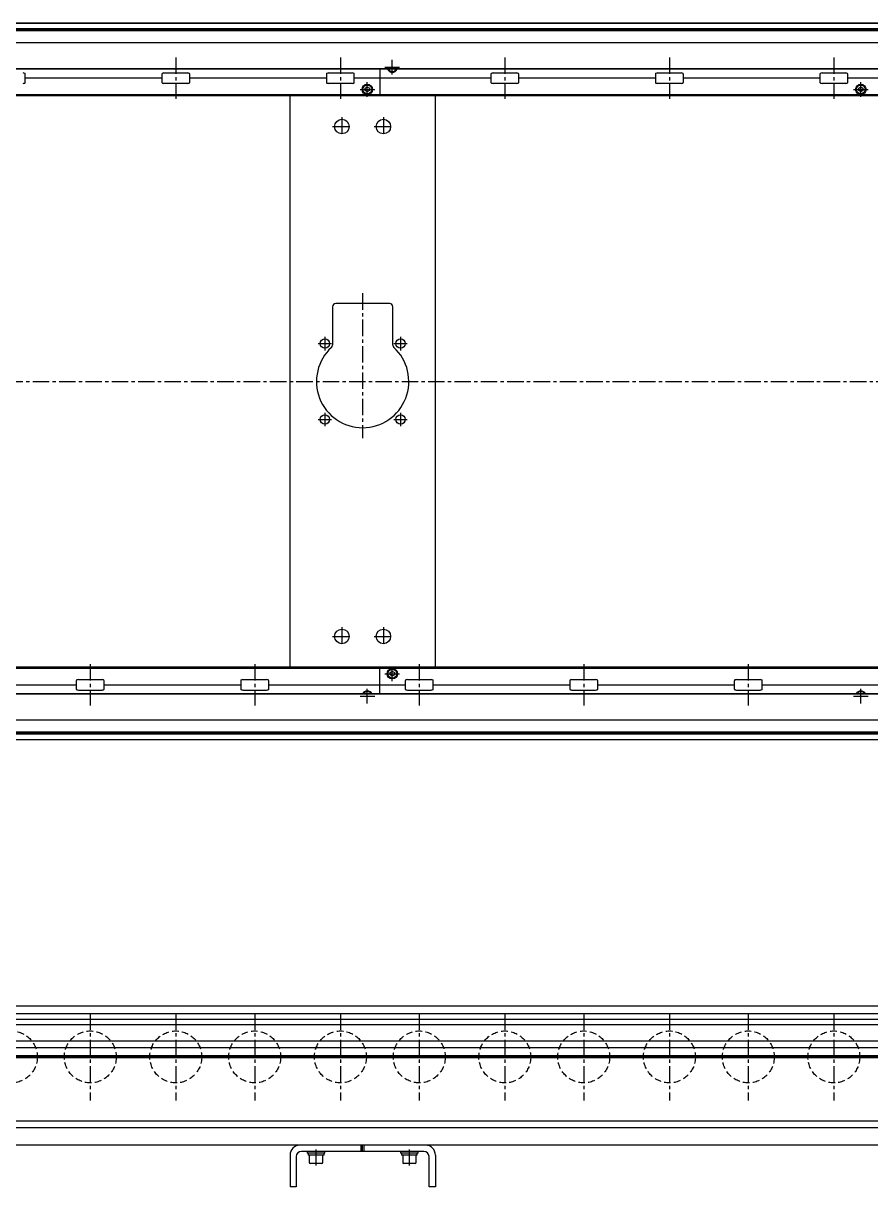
# Model space of a CAD drawing. Extents: x -10 to 4967, y -8 to 1201.
# Drawn here: x 2484 to 3301, y 28 to 1148 of the extents above; entities that cross this region are included whole.
import ezdxf

# ---------------------------------------------------------------- set-up
doc = ezdxf.new("R2010")
doc.units = 0
doc.header["$LTSCALE"] = 0.5
doc.linetypes.add('CENTER', pattern=[50.8, 31.75, -6.35, 6.35, -6.35])
doc.linetypes.add('DASHED', pattern=[19.05, 12.7, -6.35])
for name, color, linetype in [('MSM_CENTER', 1, 'CENTER'), ('MSM_CONTINUOUS', 7, 'CONTINUOUS'), ('MSM_DASHED', 4, 'DASHED')]:
    doc.layers.add(name, color=color, linetype=linetype)

msp = doc.modelspace()

# ---------------------------------------------------------------- linework, layer by layer
at = {"layer": 'MSM_CENTER'}
for p, q in [((2631.2, 1115.5), (2631.2, 1075.5)), ((2789.8, 1115.5), (2789.8, 1075.5)), ((2839.8, 1099.2), (2839.8, 1113.2)), ((2948.2, 1115.5), (2948.2, 1075.5)), ((3106.8, 1115.5), (3106.8, 1075.5)), ((3265.2, 1115.5), (3265.2, 1075.5)), ((2832.7, 1106.2), (2846.8, 1106.2)), ((2815.7, 1077.7), (2815.7, 1091.8)), ((3291.2, 1077.7), (3291.2, 1091.8)), ((2808.7, 1084.7), (2822.8, 1084.7)), ((3284.2, 1084.7), (3298.2, 1084.7)), ((2791.2, 1057.9), (2791.2, 1039.9)), ((2831.2, 1057.9), (2831.2, 1039.9)), ((2782.2, 1048.9), (2800.3, 1048.9)), ((2822.2, 1048.9), (2840.3, 1048.9)), ((2811.2, 888.4), (2811.2, 748.9)), ((2774.8, 846.4), (2774.8, 833.4)), ((2847.7, 846.4), (2847.7, 833.4)), ((2768.2, 839.9), (2781.2, 839.9)), ((2841.2, 839.9), (2854.2, 839.9)), ((359.7, 803.4), (4109.9, 803.4)), ((2774.8, 773.4), (2774.8, 760.4)), ((2847.7, 773.4), (2847.7, 760.4)), ((2768.2, 766.9), (2781.2, 766.9)), ((2841.2, 766.9), (2854.2, 766.9)), ((2791.2, 566.9), (2791.2, 548.9)), ((2831.2, 566.9), (2831.2, 548.9)), ((2782.2, 557.9), (2800.3, 557.9)), ((2822.2, 557.9), (2840.3, 557.9)), ((2548.8, 531.3), (2548.8, 491.3)), ((2707.2, 531.3), (2707.2, 491.3)), ((2839.8, 515), (2839.8, 529)), ((2865.8, 531.3), (2865.8, 491.3)), ((3024.2, 531.3), (3024.2, 491.3)), ((3182.8, 531.3), (3182.8, 491.3)), ((2832.7, 522), (2846.8, 522)), ((2815.7, 493.5), (2815.7, 507.5)), ((3291.2, 493.5), (3291.2, 507.5)), ((2808.7, 500.5), (2822.8, 500.5)), ((3284.2, 500.5), (3298.2, 500.5)), ((2548.8, 195), (2548.8, 111)), ((2631.2, 195), (2631.2, 111)), ((2707.2, 195), (2707.2, 111)), ((2789.8, 195), (2789.8, 111)), ((2865.8, 195), (2865.8, 111)), ((2948.2, 195), (2948.2, 111)), ((3024.2, 195), (3024.2, 111)), ((3106.8, 195), (3106.8, 111)), ((3182.8, 195), (3182.8, 111)), ((3265.2, 195), (3265.2, 111)), ((367.2, 153), (4100.3, 153)), ((2766.3, 48.4), (2766.3, 64)), ((2856.3, 48.4), (2856.3, 64))]:
    msp.add_line(p, q, dxfattribs=at)
at = {"layer": 'MSM_CONTINUOUS'}
for p, q in [((4099.9, 1148.4), (370.6, 1148.4)), ((4098.2, 1148.3), (372.2, 1148.3)), ((4073.6, 1142.9), (396.9, 1142.9)), ((4073.6, 1141.2), (396.9, 1141.2)), ((4073.5, 1142), (397, 1142)), ((4098.2, 1129.5), (372.2, 1129.5)), ((4098.2, 1104.1), (372.2, 1104.1)), ((4098.2, 1104.5), (422.2, 1104.5)), ((2486.2, 1091.5), (2486.2, 1099.5)), ((2617.8, 1099.5), (2617.8, 1091.5)), ((2642.7, 1100.5), (2619.8, 1100.5)), ((2644.7, 1091.5), (2644.7, 1099.5)), ((2776.3, 1099.5), (2776.3, 1091.5)), ((2801.2, 1100.5), (2778.3, 1100.5)), ((2803.2, 1091.5), (2803.2, 1099.5)), ((2827.8, 1104.1), (2827.8, 1079.4)), ((2839.8, 1103.9), (2839.4, 1104.1)), ((2840.1, 1104.1), (2839.8, 1103.9)), ((2934.8, 1099.5), (2934.8, 1091.5)), ((2959.7, 1100.5), (2936.8, 1100.5)), ((2961.7, 1091.5), (2961.7, 1099.5)), ((3093.3, 1099.5), (3093.3, 1091.5)), ((3118.2, 1100.5), (3095.3, 1100.5)), ((3120.2, 1091.5), (3120.2, 1099.5)), ((3251.8, 1099.5), (3251.8, 1091.5)), ((3276.7, 1100.5), (3253.8, 1100.5)), ((3278.7, 1091.5), (3278.7, 1099.5)), ((2617.8, 1095.5), (2486.2, 1095.5)), ((2642.7, 1090.5), (2619.8, 1090.5)), ((2776.3, 1095.5), (2644.7, 1095.5)), ((2801.2, 1090.5), (2778.3, 1090.5)), ((2934.8, 1095.5), (2803.2, 1095.5)), ((2813.8, 1085.9), (2815.7, 1087.1)), ((2815.7, 1087.1), (2817.8, 1085.9)), ((2959.7, 1090.5), (2936.8, 1090.5)), ((3093.3, 1095.5), (2961.7, 1095.5)), ((3118.2, 1090.5), (3095.3, 1090.5)), ((3251.8, 1095.5), (3120.2, 1095.5)), ((3276.7, 1090.5), (3253.8, 1090.5)), ((3410.3, 1095.5), (3278.7, 1095.5)), ((3289.2, 1085.9), (3291.2, 1087.1)), ((3291.2, 1087.1), (3293.2, 1085.9)), ((4095.7, 1079.4), (450.2, 1079.4)), ((4099.9, 1078.4), (450.2, 1078.4)), ((2741.3, 528.4), (2741.3, 1078.4)), ((2813.8, 1083.6), (2813.8, 1085.9)), ((2815.7, 1082.4), (2813.8, 1083.6)), ((2817.8, 1083.6), (2815.7, 1082.4)), ((2817.8, 1085.9), (2817.8, 1083.6)), ((2881.3, 528.4), (2881.3, 1078.4)), ((3289.2, 1083.6), (3289.2, 1085.9)), ((3291.2, 1082.4), (3289.2, 1083.6)), ((3293.2, 1083.6), (3291.2, 1082.4)), ((3293.2, 1085.9), (3293.2, 1083.6)), ((2782.2, 875.4), (2782.2, 838.5)), ((2837.3, 878.4), (2785.3, 878.4)), ((2840.3, 838.5), (2840.3, 875.4)), ((4099.9, 528.4), (450.2, 528.4)), ((450.2, 527.4), (4095.7, 527.4)), ((2827.8, 502.6), (2827.8, 527.4)), ((2537.3, 516.3), (2560.2, 516.3)), ((2695.8, 516.3), (2718.7, 516.3)), ((2837.8, 523.2), (2839.8, 524.4)), ((2837.8, 520.9), (2837.8, 523.2)), ((2839.8, 519.7), (2837.8, 520.9)), ((2839.8, 524.4), (2841.8, 523.2)), ((2841.8, 520.9), (2839.8, 519.7)), ((2841.8, 523.2), (2841.8, 520.9)), ((2854.3, 516.3), (2877.2, 516.3)), ((3012.8, 516.3), (3035.7, 516.3)), ((3171.3, 516.3), (3194.2, 516.3)), ((2403.7, 511.3), (2535.3, 511.3)), ((2535.3, 515.3), (2535.3, 507.3)), ((2537.3, 506.3), (2560.2, 506.3)), ((2562.2, 507.3), (2562.2, 515.3)), ((2562.2, 511.3), (2693.8, 511.3)), ((2693.8, 515.3), (2693.8, 507.3)), ((2695.8, 506.3), (2718.7, 506.3)), ((2720.7, 507.3), (2720.7, 515.3)), ((2720.7, 511.3), (2852.3, 511.3)), ((2852.3, 515.3), (2852.3, 507.3)), ((2854.3, 506.3), (2877.2, 506.3)), ((2879.2, 507.3), (2879.2, 515.3)), ((2879.2, 511.3), (3010.8, 511.3)), ((3010.8, 515.3), (3010.8, 507.3)), ((3012.8, 506.3), (3035.7, 506.3)), ((3037.7, 507.3), (3037.7, 515.3)), ((3037.7, 511.3), (3169.3, 511.3)), ((3169.3, 515.3), (3169.3, 507.3)), ((3171.3, 506.3), (3194.2, 506.3)), ((3196.2, 507.3), (3196.2, 515.3)), ((3196.2, 511.3), (3327.8, 511.3)), ((4098.2, 502.6), (372.2, 502.6)), ((4098.2, 502.2), (422.2, 502.2)), ((2815.4, 502.6), (2815.7, 502.9)), ((2815.7, 502.9), (2816.1, 502.6)), ((3290.9, 502.6), (3291.2, 502.9)), ((3291.2, 502.9), (3291.6, 502.6)), ((4098.2, 477.2), (372.2, 477.2)), ((4073.6, 465.6), (396.9, 465.6)), ((4073.6, 463.9), (396.9, 463.9)), ((4073.5, 464.7), (397, 464.7)), ((4099.9, 458.4), (370.6, 458.4)), ((4098.2, 458.4), (372.2, 458.4)), ((4098.2, 202), (372.2, 202)), ((4098.2, 194.6), (674.4, 194.6)), ((3982.2, 189), (676.7, 189)), ((3982.2, 184), (678.6, 184)), ((3882.2, 168.2), (667.2, 168.2)), ((3882.2, 161.7), (682.2, 161.7)), ((3882.2, 153.9), (682.2, 153.9)), ((3882.2, 153), (682.2, 153)), ((3882.2, 152.1), (682.2, 152.1)), ((3882.2, 91.2), (682.2, 91.2)), ((3882.2, 84.7), (679.7, 84.7)), ((4099.9, 68), (472.2, 68)), ((2809.8, 62), (2809.8, 68)), ((2811.2, 62), (2811.2, 68)), ((2812.8, 62), (2812.8, 68)), ((2741.3, 58.5), (2741.3, 28)), ((2747.3, 57), (2747.3, 28)), ((2870.2, 62), (2752.2, 62)), ((2757.8, 62), (2757.8, 60.4)), ((2774.8, 60.4), (2757.8, 60.4)), ((2758.6, 60.4), (2758.6, 58.4)), ((2774, 58.4), (2758.6, 58.4)), ((2759.8, 58.4), (2759.8, 51.2)), ((2772.8, 51.2), (2772.8, 58.4)), ((2774, 58.4), (2774, 60.4)), ((2774.8, 60.4), (2774.8, 62)), ((2847.7, 62), (2847.7, 60.4)), ((2864.8, 60.4), (2847.7, 60.4)), ((2848.6, 60.4), (2848.6, 58.4)), ((2863.9, 58.4), (2848.6, 58.4)), ((2849.8, 58.4), (2849.8, 51.2)), ((2862.8, 51.2), (2862.8, 58.4)), ((2863.9, 58.4), (2863.9, 60.4)), ((2864.8, 60.4), (2864.8, 62)), ((2875.3, 28), (2875.3, 57)), ((2881.3, 58.5), (2881.3, 28)), ((2771.9, 50.4), (2760.6, 50.4)), ((2861.9, 50.4), (2850.6, 50.4)), ((2747.3, 28), (2741.3, 28)), ((2881.3, 28), (2875.3, 28))]:
    msp.add_line(p, q, dxfattribs=at)
for centre, radius in [((2815.7, 1084.7), 5), ((2815.7, 1084.7), 4.25), ((3291.2, 1084.7), 5), ((3291.2, 1084.7), 4.25), ((2791.2, 1048.9), 7), ((2831.2, 1048.9), 7), ((2774.8, 839.9), 4.5), ((2847.7, 839.9), 4.5), ((2774.8, 766.9), 4.5), ((2847.7, 766.9), 4.5), ((2791.2, 557.9), 7), ((2831.2, 557.9), 7), ((2839.8, 522), 5), ((2839.8, 522), 4.25)]:
    msp.add_circle(centre, radius, dxfattribs=at)
for centre, radius, start, end in [((2484.2, 1097.1), 3.41, 64.7546, 90.3313), ((2485.3, 1099.4), 0.882, 7.8973, 64.4672), ((2618.7, 1099.4), 0.882, 115.5328, 172.1027), ((2619.8, 1097.1), 3.41, 89.6687, 115.2454), ((2642.7, 1097.1), 3.41, 64.7546, 90.3313), ((2643.8, 1099.4), 0.882, 7.8973, 64.4672), ((2777.2, 1099.4), 0.882, 115.5328, 172.1027), ((2778.3, 1097.1), 3.41, 89.6687, 115.2454), ((2801.2, 1097.1), 3.41, 64.7546, 90.3313), ((2802.3, 1099.4), 0.882, 7.8973, 64.4672), ((2839.8, 1106.2), 5, 204.8346, 335.1654), ((2839.8, 1106.2), 4.25, 209.6116, 330.3884), ((2935.7, 1099.4), 0.882, 115.5328, 172.1027), ((2936.8, 1097.1), 3.41, 89.6687, 115.2454), ((2959.7, 1097.1), 3.41, 64.7546, 90.3313), ((2960.8, 1099.4), 0.882, 7.8973, 64.4672), ((3094.2, 1099.4), 0.882, 115.5328, 172.1027), ((3095.3, 1097.1), 3.41, 89.6687, 115.2454), ((3118.2, 1097.1), 3.41, 64.7546, 90.3313), ((3119.3, 1099.4), 0.882, 7.8973, 64.4672), ((3252.7, 1099.4), 0.882, 115.5328, 172.1027), ((3253.8, 1097.1), 3.41, 89.6687, 115.2454), ((3276.7, 1097.1), 3.41, 64.7546, 90.3313), ((3277.8, 1099.4), 0.882, 7.8973, 64.4672), ((2484.2, 1093.9), 3.41, 269.6687, 295.2454), ((2485.3, 1091.6), 0.882, 295.5328, 352.1027), ((2618.7, 1091.6), 0.882, 187.8973, 244.4672), ((2619.8, 1093.9), 3.41, 244.7546, 270.3313), ((2642.7, 1093.9), 3.41, 269.6687, 295.2454), ((2643.8, 1091.6), 0.882, 295.5328, 352.1027), ((2777.2, 1091.6), 0.882, 187.8973, 244.4672), ((2778.3, 1093.9), 3.41, 244.7546, 270.3313), ((2801.2, 1093.9), 3.41, 269.6687, 295.2454), ((2802.3, 1091.6), 0.882, 295.5328, 352.1027), ((2935.7, 1091.6), 0.882, 187.8973, 244.4672), ((2936.8, 1093.9), 3.41, 244.7546, 270.3313), ((2959.7, 1093.9), 3.41, 269.6687, 295.2454), ((2960.8, 1091.6), 0.882, 295.5328, 352.1027), ((3094.2, 1091.6), 0.882, 187.8973, 244.4672), ((3095.3, 1093.9), 3.41, 244.7546, 270.3313), ((3118.2, 1093.9), 3.41, 269.6687, 295.2454), ((3119.3, 1091.6), 0.882, 295.5328, 352.1027), ((3252.7, 1091.6), 0.882, 187.8973, 244.4672), ((3253.8, 1093.9), 3.41, 244.7546, 270.3313), ((3276.7, 1093.9), 3.41, 269.6687, 295.2454), ((3277.8, 1091.6), 0.882, 295.5328, 352.1027), ((2785.3, 875.4), 3, 90, 180), ((2837.3, 875.4), 3, 0, 90), ((2811.2, 803.4), 44.5, 132.3521, 47.6479), ((2779.2, 838.5), 3, 312.3521, 360), ((2843.3, 838.5), 3, 180, 227.6479), ((2536.2, 515.2), 0.882, 115.5328, 172.1027), ((2537.3, 512.9), 3.41, 89.6687, 115.2454), ((2560.2, 512.9), 3.41, 64.7546, 90.3313), ((2561.3, 515.2), 0.882, 7.8973, 64.4672), ((2694.7, 515.2), 0.882, 115.5328, 172.1027), ((2695.8, 512.9), 3.41, 89.6687, 115.2454), ((2718.7, 512.9), 3.41, 64.7546, 90.3313), ((2719.8, 515.2), 0.882, 7.8973, 64.4672), ((2853.2, 515.2), 0.882, 115.5328, 172.1027), ((2854.3, 512.9), 3.41, 89.6687, 115.2454), ((2877.2, 512.9), 3.41, 64.7546, 90.3313), ((2878.3, 515.2), 0.882, 7.8973, 64.4672), ((3011.7, 515.2), 0.882, 115.5328, 172.1027), ((3012.8, 512.9), 3.41, 89.6687, 115.2454), ((3035.7, 512.9), 3.41, 64.7546, 90.3313), ((3036.8, 515.2), 0.882, 7.8973, 64.4672), ((3170.2, 515.2), 0.882, 115.5328, 172.1027), ((3171.3, 512.9), 3.41, 89.6687, 115.2454), ((3194.2, 512.9), 3.41, 64.7546, 90.3313), ((3195.3, 515.2), 0.882, 7.8973, 64.4672), ((2536.2, 507.4), 0.882, 187.8973, 244.4672), ((2537.3, 509.7), 3.41, 244.7546, 270.3313), ((2560.2, 509.7), 3.41, 269.6687, 295.2454), ((2561.3, 507.4), 0.882, 295.5328, 352.1027), ((2694.7, 507.4), 0.882, 187.8973, 244.4672), ((2695.8, 509.7), 3.41, 244.7546, 270.3313), ((2718.7, 509.7), 3.41, 269.6687, 295.2454), ((2719.8, 507.4), 0.882, 295.5328, 352.1027), ((2815.7, 500.5), 5, 24.8346, 155.1654), ((2815.7, 500.5), 4.25, 29.6116, 150.3884), ((2853.2, 507.4), 0.882, 187.8973, 244.4672), ((2854.3, 509.7), 3.41, 244.7546, 270.3313), ((2877.2, 509.7), 3.41, 269.6687, 295.2454), ((2878.3, 507.4), 0.882, 295.5328, 352.1027), ((3011.7, 507.4), 0.882, 187.8973, 244.4672), ((3012.8, 509.7), 3.41, 244.7546, 270.3313), ((3035.7, 509.7), 3.41, 269.6687, 295.2454), ((3036.8, 507.4), 0.882, 295.5328, 352.1027), ((3170.2, 507.4), 0.882, 187.8973, 244.4672), ((3171.3, 509.7), 3.41, 244.7546, 270.3313), ((3194.2, 509.7), 3.41, 269.6687, 295.2454), ((3195.3, 507.4), 0.882, 295.5328, 352.1027), ((3291.2, 500.5), 5, 24.8346, 155.1654), ((3291.2, 500.5), 4.25, 29.6116, 150.3884), ((2750.8, 58.5), 9.5, 90, 180), ((2871.8, 58.5), 9.5, 0, 90), ((2752.2, 57), 5, 90, 180), ((2870.2, 57), 5, 0, 90), ((2760.6, 51.2), 0.8, 180, 270), ((2771.9, 51.2), 0.8, 270, 0), ((2850.6, 51.2), 0.8, 180, 270), ((2861.9, 51.2), 0.8, 270, 0)]:
    msp.add_arc(centre, radius, start, end, dxfattribs=at)
at = {"layer": 'MSM_DASHED'}
for centre in [(2472.8, 153), (2548.8, 153), (2631.2, 153), (2707.2, 153), (2789.8, 153), (2865.8, 153), (2948.2, 153), (3024.2, 153), (3106.8, 153), (3182.8, 153), (3265.2, 153)]:
    msp.add_circle(centre, 25, dxfattribs=at)

doc.saveas('drawing.dxf')
